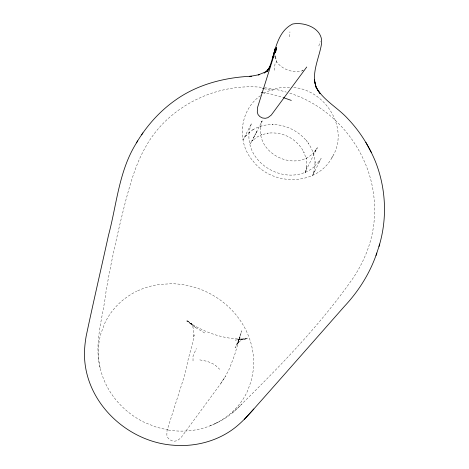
<?xml version="1.0" encoding="UTF-8"?>
<svg xmlns="http://www.w3.org/2000/svg" width="469" height="469" viewBox="0 0 469 469"><rect width="100%" height="100%" fill="white"/><g stroke="black" fill="none" stroke-linecap="round" stroke-linejoin="round"><path stroke-width="0.35" stroke-dasharray="2.35 1.76" d="M193.023 360.907L193.029 356.153L196.37 348.449M289.742 36.811L289.93 31.863M260.541 95.623C239.647 109.951 236.136 142.242 253.055 161.031M242.362 127.169L242.385 126.853M274.295 70.274L275.121 63.086L276.745 62.043L275.151 55.864M275.145 55.659L274.963 57.019L275.063 55.524L276.745 62.043C282.83 69.969 293.916 73.592 303.449 70.45L302.024 70.872L303.068 70.016M318.838 45.974L320.227 41.401M305.243 172.569L306.615 168.359M252.932 160.89C271.844 186.24 316.593 186.428 332.087 157.455C350.39 128.336 324.718 88.582 291.835 87.386M256.074 132.962L257.1 131.021L253.342 138.156L262.177 120.873L261.321 122.896L261.942 121.395L260.424 127.861L260.524 127.111C257.123 154.055 294.761 172.334 313.685 152.718L313.128 153.252L317.185 148.011L316.335 149.394M315.971 150.074L305.049 172.539L305.923 170.482L306.79 165.973L306.632 167.263L306.72 162.62L306.046 157.971L306.216 158.715L303.754 151.839L304.035 152.378C296.895 138.736 282.948 131.408 267.6 133.184L268.174 133.102L261.086 134.943L261.778 134.65L257.54 136.714L252.041 140.964L253.008 140.067L250.159 143.625L254.374 136.209M314.945 152.015L317.366 147.454M331.735 158.106L333.711 154.389M195.655 327.614L186.85 320.163L192.354 325.24L191.581 323.141L193.779 329.936L193.867 337L194.143 334.884L192.841 342.165L188.268 358.996L185.138 373.623L167.023 430.606L166.847 435.062L167.638 437.501L169.473 439.512L171.982 440.825L174.785 441.182L177.388 440.573L180.794 437.982L219.68 385.072L225.589 376.097L229.458 368.581L234.67 354.904L241.652 330.827L237.437 343.965L240.052 336.9L235.069 347.769L238.762 341.866L237.121 343.584L242.455 339.157L239.976 340.23L248.171 338.02L235.268 340.084L246.524 338.946C225.226 340.066 204.25 332.691 186.715 320.919L195.655 327.614L205.047 333.178M220.835 383.437L225.589 376.097M237.507 408.27C278.826 367.491 319.905 325.615 353.221 277.9C366.412 258.185 374.813 234.723 374.526 210.821C375.552 158.176 338.682 107.981 288.347 92.733M209.977 425.852C219.873 421.983 229.189 416.484 236.728 408.933M232.407 412.896L241.975 404.178M263.719 93.548C271.961 88.711 281.711 86.636 291.22 87.357M168.4 430.061A79.29 72.49 27 0 0 215.359 423.501L217.522 422.557M261.356 87.263C215.148 83.025 166.964 106.944 144.892 148.257C135.957 164.08 130.933 181.72 126.114 199.132C118.346 229.523 111.376 260.137 106.082 291.067C103.338 316.434 93.653 342.423 100.161 368.007A79.29 72.49 27 0 0 109.037 390.032A79.29 72.49 27 0 0 124.473 408.857A79.29 72.49 27 0 0 144.95 422.645L156.47 427.206L168.471 430.05M264.762 87.685L279.014 90.107L286.354 92.129M262.663 92.557L271.469 94.169L282.772 97.405M199.794 359.881L207.368 361.359L214.521 364.519L219.732 369.314M264.035 88.723L272.993 90.611M215.359 423.501A79.29 72.49 27 0 0 234.131 410.182A79.29 72.49 27 0 0 247.216 391.703L251.196 381.08L253.33 369.871A79.29 72.49 27 0 0 251.882 346.814A79.29 72.49 27 0 0 243.006 324.794A79.29 72.49 27 0 0 227.571 305.97A79.068 72.29 27 0 0 195.573 287.608A78.874 72.109 27 0 0 171.384 283.722L159.313 284.478A79.29 72.49 27 0 0 136.684 291.319M100.161 368.007A79.068 72.29 27 0 1 100.835 333.74L104.827 323.118A79.29 72.49 27 0 1 136.731 291.272M249.127 132.246C245.287 165.358 289.015 188.333 314.4 166.624L313.89 167.07L319.612 160.861L318.908 161.952L321.13 158.504L312.29 176.168L314.412 171.203L313.392 173.583L314.898 167.04L315.016 161.272L315.139 162.632C314.676 155.55 312.12 148.685 308.063 142.881L308.491 143.444L306.181 140.401L306.55 140.888C298.29 130.804 285.51 124.625 272.471 124.473L273.14 124.484C266.046 124.414 258.917 126.179 252.785 129.784L253.934 129.104L249.227 132.446L245.176 136.485L246.325 135.119L243.071 139.709L251.613 123.359L250.118 127.386L249.062 132.926L249.127 132.246"/><path stroke-width="0.7" d="M275.684 51.584L276.305 47.433L275.479 52.827L276.042 48.864L257.469 107.735L257.293 112.191L258.079 114.635L259.914 116.646L262.423 117.959L265.231 118.317L267.828 117.701L271.24 115.11L306.726 67.02M378.97 246.442C387.476 218.771 386.051 188.286 375.37 161.4C368.933 145.877 359.846 131.426 348.268 119.202C338.167 107.858 323.651 100.636 316.006 87.158L314.324 79.97L316.006 87.158L320.093 93.571C307.74 78.493 319.319 59.557 321.628 43.101C322.836 28.421 304.733 21.709 292.592 24.025C275.608 32.513 275.303 54.586 268.374 69.91L269.347 67.882M269.417 68.152L264.076 73.088L265.354 72.027L258.272 74.899L259.644 74.594L249.76 76.453L251.284 76.207C224.34 77.508 197.22 84.438 175.084 100.372C158.733 111.968 145.349 127.392 135.365 144.722C118.856 172.053 116.629 204.9 108.55 235.069C101.116 268.766 93.308 302.376 86.173 336.138C84.877 343.607 84.156 351.187 84.608 358.767C87.275 404.407 128.289 441.898 173.073 445.198C193.738 446.992 215.124 441.868 232.132 429.827C240.374 423.994 247.145 416.472 253.835 408.98C284.185 374.784 314.353 340.424 344.609 306.14C358.855 290.903 370.158 272.852 376.812 253.037M376.027 255.447L379.749 244.056M269.622 67.366L270.443 65.83L266.802 71.845L269.224 68.351M266.802 71.845L270.507 65.724M141.62 134.867L142.898 132.909M136.444 142.869L137.734 140.899M244.279 419.415L253.835 408.98M261.309 92.305L262.663 92.557M262.658 88.43L264.035 88.723M283.428 97.634L291.296 100.413M371.389 152.531L365.849 142.347M274.687 50.482L272.724 57.916L275.268 48.348L274.687 50.482"/></g></svg>
